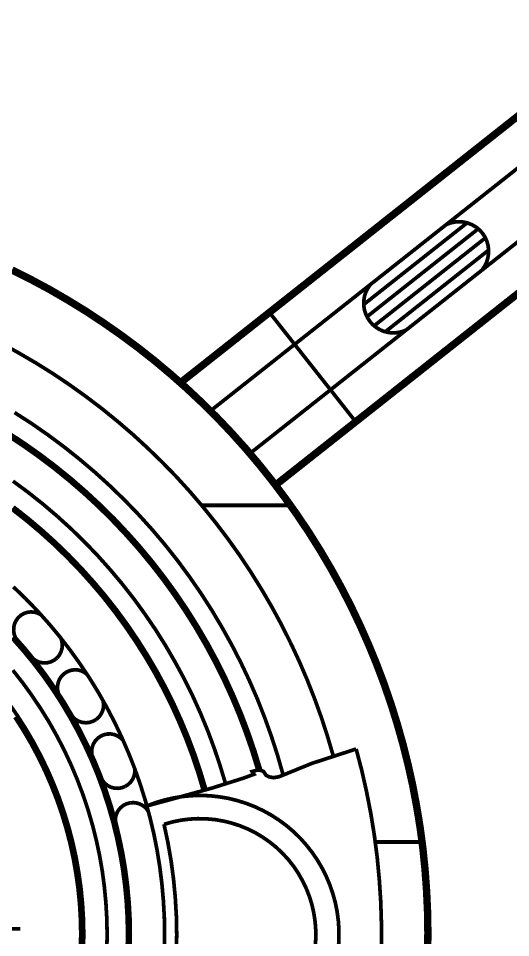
# Model space of a CAD drawing. Extents: x 0.8 to 42.3, y -0.1 to 32.5.
# Drawn here: x 8.261 to 9.112, y 6.239 to 7.827 of the extents above; entities that cross this region are included whole.
import ezdxf

# ---------------------------------------------------------------- set-up
doc = ezdxf.new("R2010")
doc.units = 0
doc.layers.add('FRONT', color=7, linetype='CONTINUOUS')

msp = doc.modelspace()

# ---------------------------------------------------------------- linework, layer by layer
at = {"layer": 'FRONT'}
for points, const_width in [([(8.5416, 7.1974), (10.7771, 8.9622)], 0.0128), ([(10.8905, 8.9622), (8.5934, 7.1487)], 0.00641), ([(8.6617, 7.0752), (11.052, 8.9622)], 0.00641), ([(11.1653, 8.9622), (8.7059, 7.0206)], 0.0128), ([(9.0628, 7.3918), (9.0672, 7.3982), (9.0706, 7.4051), (9.0729, 7.4124), (9.0741, 7.42), (9.0742, 7.4277), (9.0731, 7.4353), (9.0709, 7.4427), (9.0676, 7.4496), (9.0633, 7.456), (9.0581, 7.4617), (9.0521, 7.4665), (9.0454, 7.4703), (9.0383, 7.4732), (9.0308, 7.4749), (9.0231, 7.4755), (9.0154, 7.4749), (9.0079, 7.4732), (9.0008, 7.4704)], 0.00641), ([(9.0371, 7.4735), (8.8584, 7.3325)], 0.00641), ([(8.8639, 7.3113), (9.0563, 7.4632)], 0.00641), ([(9.0687, 7.4475), (8.8763, 7.2956)], 0.00641), ([(8.8956, 7.2853), (9.0743, 7.4264)], 0.00641), ([(8.9689, 6.2113), (8.9693, 6.2478), (8.9687, 6.2843), (8.967, 6.3208), (8.9643, 6.3572), (8.9606, 6.3935), (8.9558, 6.4297), (8.9499, 6.4657), (8.9431, 6.5016), (8.9352, 6.5373), (8.9263, 6.5727), (8.9164, 6.6078), (8.9055, 6.6427), (8.8936, 6.6772), (8.8807, 6.7114), (8.8668, 6.7451), (8.852, 6.7785), (8.8363, 6.8115), (8.8196, 6.8439), (8.802, 6.8759), (8.7834, 6.9074), (8.764, 6.9383), (8.7437, 6.9686), (8.7225, 6.9984), (8.7005, 7.0275), (8.6777, 7.056), (8.6541, 7.0839), (8.6297, 7.111), (8.6045, 7.1375), (8.5785, 7.1632), (8.5519, 7.1881), (8.5245, 7.2123), (8.4965, 7.2357), (8.4678, 7.2583), (8.4385, 7.28), (8.4085, 7.3009), (8.378, 7.321), (8.3469, 7.3401), (8.3153, 7.3584), (8.2831, 7.3757), (8.2505, 7.3921)], 0.0128), ([(8.8872, 7.2885), (8.8806, 7.2924), (8.8746, 7.2972), (8.8693, 7.3029), (8.8651, 7.3093), (8.8618, 7.3162), (8.8595, 7.3236), (8.8584, 7.3312), (8.8585, 7.3389), (8.8597, 7.3465), (8.862, 7.3538), (8.8655, 7.3607), (8.8699, 7.367)], 0.00641), ([(8.6954, 7.3188), (8.8445, 7.13)], 0.00641), ([(8.8872, 7.2885), (8.8944, 7.2857), (8.9019, 7.284), (8.9095, 7.2834), (8.9172, 7.284), (8.9247, 7.2857), (8.9319, 7.2885)], 0.00641), ([(8.7317, 6.7487), (8.716, 6.7799), (8.6993, 6.8106), (8.6817, 6.8407), (8.6632, 6.8703), (8.6439, 6.8994), (8.6236, 6.9278), (8.6025, 6.9556), (8.5806, 6.9828), (8.5579, 7.0093), (8.5344, 7.0351), (8.5101, 7.0601), (8.485, 7.0844), (8.4593, 7.108), (8.4328, 7.1307), (8.4057, 7.1527), (8.3779, 7.1738), (8.3495, 7.1941), (8.3205, 7.2135), (8.2909, 7.232), (8.2607, 7.2496), (8.2301, 7.2663)], 0.00641), ([(8.6459, 6.7142), (8.63, 6.7451), (8.6131, 6.7754), (8.5953, 6.8052), (8.5765, 6.8344), (8.5567, 6.8629), (8.5361, 6.8908), (8.5145, 6.918), (8.4921, 6.9444), (8.4687, 6.9702), (8.4446, 6.9951), (8.4197, 7.0192), (8.394, 7.0426), (8.3675, 7.065), (8.3404, 7.0866), (8.3125, 7.1073), (8.284, 7.1271), (8.2548, 7.1459)], 0.00641), ([(8.605, 6.7172), (8.5889, 6.747), (8.5718, 6.7762), (8.5538, 6.8049), (8.5349, 6.8329), (8.515, 6.8603), (8.4943, 6.8871), (8.4727, 6.9131), (8.4502, 6.9384), (8.427, 6.963), (8.4029, 6.9867), (8.378, 7.0097), (8.3525, 7.0319), (8.3262, 7.0531), (8.2992, 7.0736), (8.2715, 7.0931), (8.2432, 7.1116)], 0.00641), ([(8.6, 6.7161), (8.584, 6.7457), (8.5671, 6.7747), (8.5492, 6.8031), (8.5303, 6.831), (8.5106, 6.8582), (8.4899, 6.8847), (8.4685, 6.9105), (8.4461, 6.9357), (8.423, 6.96), (8.3991, 6.9837), (8.3744, 7.0065), (8.349, 7.0284), (8.3228, 7.0496), (8.296, 7.0698), (8.2685, 7.0892), (8.2405, 7.1076)], 0.00641), ([(8.5479, 6.6863), (8.5324, 6.7149), (8.516, 6.7431), (8.4987, 6.7706), (8.4804, 6.7975), (8.4613, 6.8238), (8.4412, 6.8495), (8.4203, 6.8744), (8.3986, 6.8987), (8.376, 6.9222), (8.3527, 6.9449), (8.3286, 6.9668), (8.3038, 6.9879), (8.2783, 7.0081), (8.2521, 7.0274)], 0.00641), ([(8.253, 6.983), (8.2779, 6.9635), (8.3021, 6.9431), (8.3256, 6.9219), (8.3483, 6.9), (8.3703, 6.8772), (8.3915, 6.8537), (8.4119, 6.8296), (8.4315, 6.8047), (8.4502, 6.7792), (8.468, 6.753), (8.4849, 6.7263), (8.5009, 6.699), (8.516, 6.6712), (8.5301, 6.6428), (8.5432, 6.614), (8.5553, 6.5848), (8.5664, 6.5552), (8.5765, 6.5252), (8.5856, 6.4949)], 0.00641), ([(8.5783, 6.9856), (8.7319, 6.9856)], 0.00641), ([(8.25, 6.9791), (8.2748, 6.9597), (8.2989, 6.9394), (8.3223, 6.9184), (8.3449, 6.8965), (8.3668, 6.8739), (8.3879, 6.8505), (8.4082, 6.8265), (8.4276, 6.8017), (8.4462, 6.7763), (8.4639, 6.7503), (8.4808, 6.7237), (8.4967, 6.6966), (8.5116, 6.6689), (8.5257, 6.6407), (8.5387, 6.6121), (8.5508, 6.583), (8.5618, 6.5536), (8.5719, 6.5238), (8.5809, 6.4936)], 0.00641), ([(8.5142, 6.2441), (8.5137, 6.2734), (8.5121, 6.3026), (8.5095, 6.3319), (8.5059, 6.3609), (8.5012, 6.3899), (8.4955, 6.4186), (8.4887, 6.4471), (8.481, 6.4754), (8.4722, 6.5034), (8.4625, 6.531), (8.4517, 6.5583), (8.44, 6.5852), (8.4274, 6.6116), (8.4138, 6.6376), (8.3993, 6.6631), (8.3839, 6.688), (8.3676, 6.7124), (8.3505, 6.7361), (8.3325, 6.7593), (8.3137, 6.7818), (8.2941, 6.8036), (8.2737, 6.8247), (8.2526, 6.845)], 0.00641), ([(8.3006, 6.7965), (8.2951, 6.7994), (8.2891, 6.8011), (8.2829, 6.8016), (8.2768, 6.8008), (8.2709, 6.7988), (8.2655, 6.7956), (8.2609, 6.7914), (8.2573, 6.7864), (8.2547, 6.7807), (8.2533, 6.7747), (8.2532, 6.7685), (8.2544, 6.7623), (8.2567, 6.7566)], 0.00641), ([(8.4501, 6.2441), (8.4496, 6.2722), (8.448, 6.3003), (8.4454, 6.3283), (8.4417, 6.3562), (8.437, 6.384), (8.4313, 6.4115), (8.4246, 6.4389), (8.4168, 6.4659), (8.4081, 6.4927), (8.3984, 6.5191), (8.3877, 6.5451), (8.376, 6.5707), (8.3634, 6.5959), (8.3498, 6.6205), (8.3354, 6.6447), (8.3201, 6.6683), (8.3039, 6.6913), (8.2868, 6.7137), (8.2689, 6.7354), (8.2503, 6.7565)], 0.00641), ([(8.4549, 6.2441), (8.4544, 6.2722), (8.4528, 6.3003), (8.4502, 6.3284), (8.4466, 6.3563), (8.4419, 6.384), (8.4362, 6.4116), (8.4296, 6.439), (8.4218, 6.4661), (8.4131, 6.4928), (8.4035, 6.5193), (8.3928, 6.5453), (8.3812, 6.571), (8.3686, 6.5962), (8.3552, 6.6209), (8.3408, 6.6451), (8.3255, 6.6688), (8.3094, 6.6918), (8.2924, 6.7143), (8.2747, 6.7361), (8.2561, 6.7573)], 0.00641), ([(8.3282, 6.7221), (8.3322, 6.7269), (8.3351, 6.7324), (8.3368, 6.7384), (8.3374, 6.7446), (8.3366, 6.7507), (8.3346, 6.7566)], 0.00641), ([(8.7317, 6.7487), (8.7465, 6.7171), (8.7603, 6.6851), (8.7731, 6.6526), (8.785, 6.6198), (8.7958, 6.5866), (8.8057, 6.5531)], 0.00641), ([(8.3282, 6.7221), (8.3233, 6.7182), (8.3178, 6.7154), (8.3118, 6.7138), (8.3056, 6.7134), (8.2994, 6.7142), (8.2936, 6.7164), (8.2883, 6.7196)], 0.00641), ([(8.6, 6.7161), (8.6151, 6.6861), (8.6291, 6.6556), (8.6421, 6.6246), (8.6541, 6.5932), (8.6651, 6.5614), (8.675, 6.5293)], 0.00641), ([(8.605, 6.7172), (8.62, 6.687), (8.6341, 6.6562), (8.6472, 6.625), (8.6592, 6.5934), (8.6702, 6.5613), (8.6801, 6.529)], 0.00641), ([(8.6459, 6.7142), (8.6607, 6.6829), (8.6746, 6.651), (8.6873, 6.6187), (8.699, 6.5861), (8.7097, 6.553), (8.7192, 6.5197)], 0.00641), ([(8.4148, 6.2441), (8.4143, 6.2716), (8.4127, 6.299), (8.4101, 6.3263), (8.4065, 6.3536), (8.4018, 6.3807), (8.3961, 6.4075), (8.3893, 6.4342), (8.3816, 6.4605), (8.3728, 6.4866), (8.3631, 6.5123), (8.3524, 6.5376), (8.3408, 6.5625), (8.3282, 6.5869), (8.3147, 6.6109), (8.3002, 6.6342), (8.2849, 6.6571), (8.2688, 6.6793), (8.2518, 6.7009)], 0.00641), ([(8.3803, 6.6935), (8.3753, 6.6973), (8.3697, 6.6999), (8.3636, 6.7014), (8.3574, 6.7015), (8.3513, 6.7005), (8.3455, 6.6982), (8.3403, 6.6948), (8.3359, 6.6904), (8.3325, 6.6852), (8.3302, 6.6795), (8.3291, 6.6733), (8.3292, 6.6671), (8.3306, 6.6611)], 0.00641), ([(8.5479, 6.6863), (8.5624, 6.6571), (8.5758, 6.6275), (8.5883, 6.5974), (8.5997, 6.5669), (8.6101, 6.5361), (8.6195, 6.5049)], 0.00641), ([(8.3958, 6.6157), (8.4005, 6.6198), (8.4042, 6.6248), (8.4069, 6.6304), (8.4084, 6.6364), (8.4086, 6.6427), (8.4076, 6.6488)], 0.00641), ([(8.3556, 6.4031), (8.3488, 6.429), (8.341, 6.4546), (8.3323, 6.4799), (8.3225, 6.5048), (8.3118, 6.5293), (8.3001, 6.5534), (8.2875, 6.577), (8.274, 6.6), (8.2596, 6.6226), (8.2443, 6.6445)], 0.00641), ([(8.3693, 6.2441), (8.3687, 6.2706), (8.3672, 6.2971), (8.3646, 6.3236), (8.3609, 6.3498), (8.3563, 6.376), (8.3506, 6.4019), (8.3439, 6.4276), (8.3362, 6.453), (8.3275, 6.4781), (8.3178, 6.5028), (8.3072, 6.5271), (8.2956, 6.551), (8.283, 6.5745), (8.2696, 6.5974), (8.2553, 6.6197)], 0.00641), ([(8.3958, 6.6157), (8.3904, 6.6127), (8.3844, 6.6108), (8.3783, 6.6101), (8.3721, 6.6107), (8.3661, 6.6125), (8.3607, 6.6155), (8.3559, 6.6195)], 0.00641), ([(8.4427, 6.5793), (8.4384, 6.5837), (8.4332, 6.5872), (8.4275, 6.5896), (8.4214, 6.5908), (8.4152, 6.5907), (8.4091, 6.5894), (8.4034, 6.5868), (8.3984, 6.5832), (8.3942, 6.5786), (8.391, 6.5733), (8.3889, 6.5674), (8.3881, 6.5613), (8.3885, 6.5551)], 0.00641), ([(8.5966, 6.4975), (8.6503, 6.5144), (8.6687, 6.5212), (8.6655, 6.5259), (8.6743, 6.5284), (8.6811, 6.5278), (8.6852, 6.5259), (8.6899, 6.5191), (8.6952, 6.5166), (8.7027, 6.5153), (8.712, 6.5169), (8.7688, 6.54), (8.8453, 6.5648)], 0.00641), ([(8.8453, 5.9233), (8.855, 5.9603), (8.8634, 5.9975), (8.8707, 6.035), (8.8768, 6.0727), (8.8817, 6.1106), (8.8853, 6.1487), (8.8878, 6.1868), (8.889, 6.225), (8.889, 6.2632), (8.8878, 6.3014), (8.8853, 6.3395), (8.8817, 6.3775), (8.8768, 6.4154), (8.8707, 6.4531), (8.8634, 6.4906), (8.855, 6.5279), (8.8453, 6.5648)], 0.00641), ([(8.4457, 6.5), (8.451, 6.5033), (8.4554, 6.5076), (8.459, 6.5127), (8.4614, 6.5185), (8.4626, 6.5246), (8.4626, 6.5308)], 0.00641), ([(8.4457, 6.5), (8.4399, 6.4978), (8.4337, 6.4969), (8.4275, 6.4972), (8.4215, 6.4988), (8.4159, 6.5015), (8.411, 6.5053), (8.407, 6.5101)], 0.00641), ([(8.5349, 6.4804), (8.5966, 6.4975)], 0.00641), ([(8.8145, 6.2201), (8.8156, 6.2361), (8.8156, 6.2521), (8.8145, 6.268), (8.8124, 6.2839), (8.8093, 6.2996), (8.805, 6.315), (8.7998, 6.3301), (8.7936, 6.3448), (8.7864, 6.3591), (8.7783, 6.3729), (8.7693, 6.3861), (8.7594, 6.3987), (8.7488, 6.4106), (8.7373, 6.4218), (8.7252, 6.4322), (8.7123, 6.4417), (8.6989, 6.4504), (8.6849, 6.4581), (8.6704, 6.465), (8.6556, 6.4708), (8.6403, 6.4756), (8.6248, 6.4795), (8.609, 6.4822), (8.5931, 6.484), (8.5771, 6.4846), (8.5612, 6.4842), (8.5452, 6.4828), (8.5294, 6.4802), (8.5138, 6.4767), (8.4985, 6.4721), (8.4835, 6.4665)], 0.00641), ([(8.5349, 6.4804), (8.4835, 6.4665)], 0.00641), ([(8.4547, 6.4719), (8.4487, 6.4703), (8.4431, 6.4675), (8.4382, 6.4636), (8.4342, 6.4589), (8.4313, 6.4534), (8.4295, 6.4474), (8.4289, 6.4412)], 0.00641), ([(8.4547, 6.4719), (8.4609, 6.4722), (8.467, 6.4713), (8.4729, 6.4692), (8.4782, 6.466), (8.4827, 6.4617), (8.4863, 6.4566)], 0.00641), ([(8.7744, 6.2219), (8.7755, 6.2367), (8.7755, 6.2515), (8.7744, 6.2663), (8.7722, 6.2809), (8.769, 6.2954), (8.7647, 6.3095), (8.7593, 6.3233), (8.7529, 6.3367), (8.7456, 6.3496), (8.7374, 6.3619), (8.7282, 6.3736), (8.7182, 6.3845), (8.7075, 6.3947), (8.696, 6.404), (8.6838, 6.4125), (8.6711, 6.4201), (8.6578, 6.4267), (8.6441, 6.4323), (8.63, 6.4369), (8.6156, 6.4404), (8.601, 6.4429), (8.5863, 6.4442), (8.5715, 6.4445), (8.5567, 6.4437), (8.542, 6.4418), (8.5275, 6.4388), (8.5132, 6.4347)], 0.00641), ([(8.5351, 6.2441), (8.5345, 6.2762), (8.5326, 6.3083), (8.5296, 6.3402), (8.5253, 6.3721), (8.5198, 6.4037), (8.5131, 6.4351)], 0.00641), ([(8.3556, 6.4031), (8.3613, 6.377), (8.366, 6.3506), (8.3697, 6.3242), (8.3723, 6.2975), (8.3739, 6.2708), (8.3744, 6.2441)], 0.00641), ([(8.8784, 6.4042), (8.9593, 6.4042)], 0.00641), ([(8.0042, 6.2541), (8.2648, 6.2541)], 0.00641), ([(8.3687, 6.2175), (8.3692, 6.2441)], 0.00641), ([(8.3738, 6.2173), (8.3744, 6.2441)], 0.00641), ([(8.4143, 6.2166), (8.4148, 6.2441)], 0.00641), ([(8.4495, 6.2159), (8.4501, 6.2441)], 0.00641), ([(8.4544, 6.2159), (8.4549, 6.2441)], 0.00641), ([(8.5351, 6.2441), (8.5345, 6.212), (8.5326, 6.1799), (8.5296, 6.1479), (8.5253, 6.1161), (8.5198, 6.0844), (8.5131, 6.053)], 0.00641), ([(8.5137, 6.2148), (8.5142, 6.2441)], 0.00641)]:
    msp.add_lwpolyline(points, dxfattribs=dict(at, const_width=const_width))

doc.saveas('drawing.dxf')
